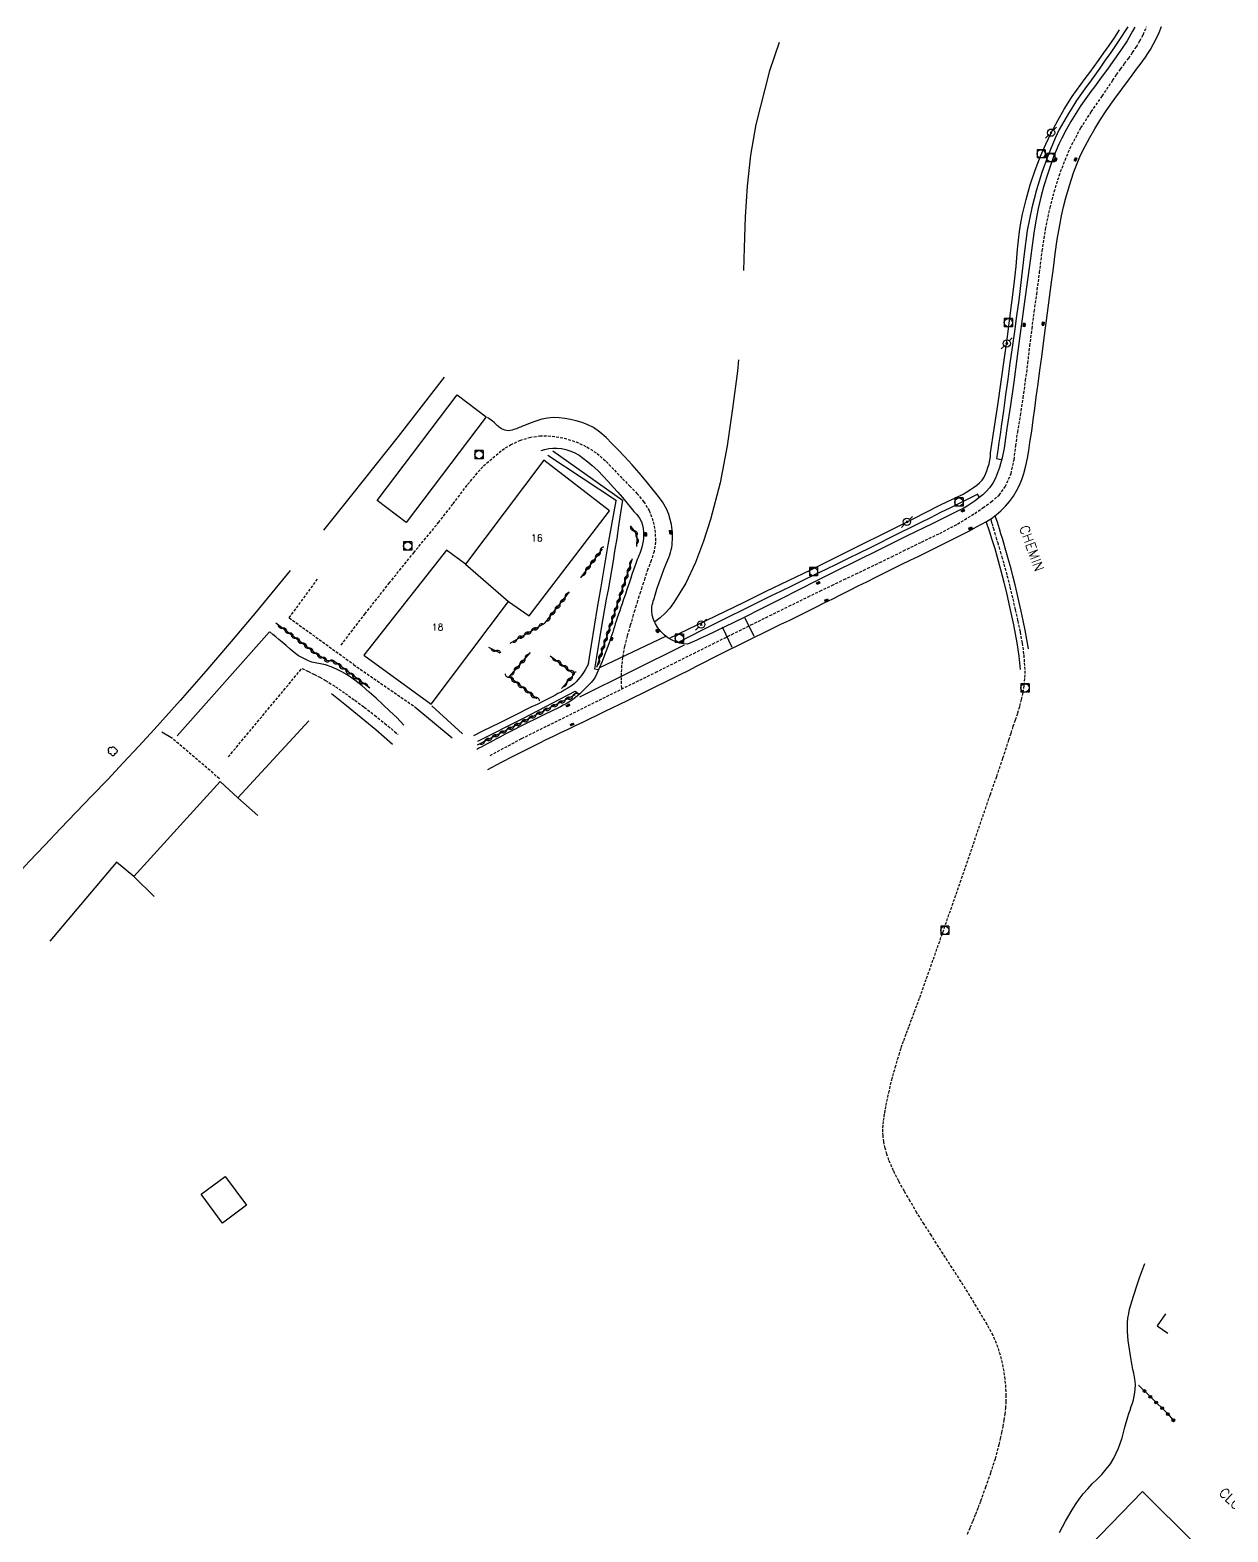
# Model space of a CAD drawing. Header units: millimetres. Extents: x 159000 to 160002, y 156999 to 158000.
# Drawn here: x 159147.3 to 159365.5, y 157201 to 157474.6 of the extents above; entities that cross this region are included whole.
import ezdxf
from ezdxf.enums import TextEntityAlignment as Align

# ---------------------------------------------------------------- set-up
doc = ezdxf.new("R2010")
doc.units = ezdxf.units.MM
doc.linetypes.add('DASHED', pattern=[0.75, 0.5, -0.25])
doc.layers.get('0').update_dxf_attribs({"linetype": 'CONTINUOUS'})
for name, color, linetype in [('W0001', 6, 'DASHED'), ('W0008', 7, 'CONTINUOUS'), ('W0014', 7, 'CONTINUOUS'), ('W0016', 2, 'CONTINUOUS'), ('W0020', 2, 'CONTINUOUS'), ('W0070', 7, 'DASHED'), ('W0071', 7, 'CONTINUOUS'), ('W0101', 7, 'CONTINUOUS'), ('W0104', 1, 'CONTINUOUS'), ('W0112', 1, 'DASHED'), ('W0211', 2, 'CONTINUOUS'), ('W0214', 2, 'CONTINUOUS'), ('W0300', 7, 'CONTINUOUS'), ('W0310', 3, 'CONTINUOUS'), ('W0323', 7, 'CONTINUOUS'), ('W0401', 7, 'CONTINUOUS'), ('W0420', 7, 'CONTINUOUS'), ('W0473', 7, 'CONTINUOUS'), ('W0989', 7, 'CONTINUOUS'), ('W0991', 7, 'CONTINUOUS'), ('W1102', 7, 'CONTINUOUS')]:
    doc.layers.add(name, color=color, linetype=linetype)
doc.styles.get("Standard").update_dxf_attribs({"font": 'romans.shx', "width": 0.85})

# ---------------------------------------------------------------- blocks, each defined once
blk = doc.blocks.new('T401')
for p, q in [((-0.3, 0.3), (0, 0.3)), ((-0.3, -0.25), (-0.3, 0.3)), ((-0.3, 0.15), (0, 0.15)), ((-0.3, 0), (0, 0)), ((0, 0.3), (0, -0.25)), ((-0.3, -0.15), (0, -0.15)), ((-0.3, -0.25), (-0.3, -0.3)), ((-0.3, -0.3), (0, -0.3)), ((0, -0.3), (0, -0.25))]:
    blk.add_line(p, q)
blk = doc.blocks.new('T420')
for p, q in [((0.75, 0.75), (-0.75, 0.75)), ((-0.75, 0.75), (-0.75, -0.75)), ((0.75, 0.75), (0.75, -0.75)), ((0.75, -0.75), (-0.75, -0.75))]:
    blk.add_line(p, q)
blk.add_ellipse((0, 0), major_axis=(-0.53, 0.53), ratio=1, start_param=3.926991, end_param=10.210176)
blk = doc.blocks.new('T300')
for p, q in [((-0.8, 0.51), (-0.86, 0.34)), ((-0.86, 0.34), (-0.86, 0.17)), ((-0.86, 0.17), (-0.74, 0.06)), ((-0.69, 0.63), (-0.8, 0.51)), ((-0.8, -0.06), (-0.74, 0.06)), ((-0.74, 0.06), (-0.69, 0.11)), ((-0.57, 0.69), (-0.69, 0.63)), ((-0.46, 0.69), (-0.57, 0.69)), ((-0.29, 0.63), (-0.46, 0.69)), ((-0.29, 0.63), (-0.17, 0.74)), ((-0.23, 0.57), (-0.29, 0.63)), ((-0.17, 0.74), (-0.06, 0.8)), ((-0.06, 0.8), (0.06, 0.8)), ((0.06, 0.8), (0.23, 0.74)), ((0.23, 0.74), (0.34, 0.63)), ((0.34, 0.63), (0.4, 0.51)), ((0.46, 0.46), (0.34, 0.46)), ((0.4, 0.51), (0.4, 0.46)), ((0.57, 0.4), (0.46, 0.46)), ((0.57, 0.4), (0.69, 0.29)), ((0.69, 0.29), (0.74, 0.17)), ((0.74, 0.06), (0.69, -0.17)), ((0.74, 0.17), (0.74, 0.06)), ((-0.8, -0.17), (-0.8, -0.06)), ((-0.8, -0.23), (-0.8, -0.17)), ((-0.74, -0.34), (-0.8, -0.23)), ((-0.69, -0.4), (-0.74, -0.34)), ((-0.51, -0.46), (-0.69, -0.4)), ((-0.4, -0.46), (-0.51, -0.46)), ((-0.4, -0.46), (-0.34, -0.46)), ((-0.34, -0.46), (-0.34, -0.4)), ((-0.34, -0.51), (-0.34, -0.46)), ((-0.29, -0.63), (-0.34, -0.51)), ((-0.17, -0.74), (-0.29, -0.63)), ((-0.06, -0.8), (-0.17, -0.74)), ((0.06, -0.8), (-0.06, -0.8)), ((0.17, -0.74), (0.06, -0.8)), ((0.23, -0.69), (0.17, -0.74)), ((0.29, -0.46), (0.23, -0.46)), ((0.29, -0.63), (0.23, -0.69)), ((0.46, -0.4), (0.29, -0.46)), ((0.34, -0.51), (0.29, -0.63)), ((0.34, -0.51), (0.34, -0.46)), ((0.57, -0.34), (0.46, -0.4)), ((0.63, -0.29), (0.57, -0.34)), ((0.69, -0.17), (0.63, -0.29))]:
    blk.add_line(p, q)
blk = doc.blocks.new('T473')
for p, q in [((-0.166667, 0.166667), (0.166667, -0.166667)), ((-0.166667, -0.166667), (0.166667, 0.166667)), ((0.500001, 0.500001), (1.000002, 1.000002)), ((-1.000002, -1.000002), (-0.500001, -0.500001))]:
    blk.add_line(p, q)
blk.add_ellipse((0, 0), major_axis=(0.471405, 0.471405), ratio=1, start_param=5.4977871438, end_param=11.780972451)
blk = doc.blocks.new('t310o')
at = {"color": 0, "linetype": 'Continuous'}
for centre, start, end in [((-0.5, 0.38), 216.8699, 323.1304), ((0.5, -0.37), 36.8699, 143.1303)]:
    blk.add_arc(centre, 0.625, start, end, dxfattribs=at)
blk = doc.blocks.new('t323o')
at = {"color": 0, "linetype": 'Continuous'}
for radius in [0.25, 0.15]:
    blk.add_circle((0, 0), radius, dxfattribs=at)

msp = doc.modelspace()

# ---------------------------------------------------------------- linework, layer by layer
at = {"layer": 'W0001'}
for points in [[(159255.03, 157354.53), (159261.27, 157357.61), (159264.74, 157359.33), (159268.2, 157361.05), (159271.67, 157362.78), (159275.13, 157364.5), (159278.6, 157366.22), (159282.07, 157367.93), (159285.54, 157369.64), (159289.01, 157371.35), (159291.18, 157372.4), (159293.36, 157373.44), (159295.54, 157374.48), (159297.72, 157375.51), (159299.9, 157376.55), (159302.07, 157377.59), (159304.24, 157378.65), (159306.4, 157379.73), (159309.68, 157381.33), (159312.99, 157382.91), (159316.24, 157384.61), (159319.36, 157386.55), (159320.87, 157387.57), (159322.38, 157388.65), (159323.79, 157389.9), (159324.93, 157391.41), (159325.98, 157393.78), (159326.53, 157396.33), (159326.84, 157398.87), (159327.19, 157401.33), (159327.73, 157404.46), (159328.2, 157407.61), (159328.64, 157410.75), (159329.04, 157413.9), (159329.42, 157417.05), (159329.81, 157420.2), (159330.22, 157423.35), (159330.66, 157426.5), (159331.18, 157430.42), (159331.67, 157434.37), (159332.26, 157438.3), (159333.08, 157442.2), (159333.86, 157445.14), (159334.76, 157448.06), (159335.81, 157450.93), (159337.04, 157453.73), (159338.7, 157456.79), (159340.6, 157459.72), (159342.58, 157462.58), (159344.51, 157465.45), (159345.21, 157466.48), (159345.93, 157467.5), (159346.67, 157468.5), (159347.41, 157469.5), (159348.13, 157470.53), (159348.82, 157471.57), (159349.46, 157472.65), (159350.04, 157473.76), (159350.66, 157475.2)], [(159203.98, 157362.55), (159208.31, 157368.22), (159212.72, 157373.82), (159217.19, 157379.38), (159221.72, 157384.88), (159224.38, 157388.29), (159227.01, 157391.82), (159229.9, 157395.2), (159233.28, 157398.08), (159234.85, 157399.05), (159236.52, 157399.84), (159238.3, 157400.4), (159240.14, 157400.67), (159242.39, 157400.64), (159244.6, 157400.26), (159246.72, 157399.58), (159248.75, 157398.67), (159250.6, 157397.47), (159252.24, 157396.01), (159253.74, 157394.43), (159255.21, 157392.86), (159256.53, 157391.54), (159257.85, 157390.19), (159259.07, 157388.72), (159260.06, 157387.08), (159260.61, 157385.71), (159260.99, 157384.28), (159261.19, 157382.82), (159261.21, 157381.34), (159260.97, 157379.63), (159260.45, 157377.97), (159259.83, 157376.36), (159259.28, 157374.76), (159259.03, 157373.93), (159258.76, 157373.09), (159258.49, 157372.26), (159258.22, 157371.43), (159257.95, 157370.59), (159257.69, 157369.76), (159257.44, 157368.92), (159257.19, 157368.08), (159256.64, 157366.16), (159256.08, 157364.24), (159255.58, 157362.29), (159255.22, 157360.31), (159255.06, 157358.87), (159254.97, 157357.43), (159254.96, 157355.97), (159255.03, 157354.53)], [(159183.44, 157342.19), (159196.83, 157358.29), (159197.93, 157357.8), (159199.02, 157357.27), (159200.09, 157356.71), (159201.13, 157356.11), (159202.96, 157354.97), (159204.73, 157353.76), (159206.48, 157352.51), (159208.2, 157351.23), (159210.07, 157349.78), (159211.92, 157348.3), (159213.73, 157346.78), (159214.38, 157346.26)], [(159231.12, 157342.45), (159236.87, 157345.54), (159255.03, 157354.53)]]:
    msp.add_lwpolyline(points, dxfattribs=at)
at = {"layer": 'W0008'}
for points in [[(159230.7, 157339.88), (159233.2, 157341.25), (159235.29, 157342.32), (159237.38, 157343.38), (159238.69, 157344.05), (159240.02, 157344.7), (159241.34, 157345.35), (159242.67, 157345.99), (159244, 157346.62), (159245.34, 157347.25), (159246.67, 157347.89), (159247.99, 157348.53), (159252.07, 157350.51), (159256.14, 157352.48), (159260.21, 157354.46), (159264.27, 157356.46), (159265.75, 157357.2), (159267.23, 157357.95), (159268.7, 157358.7), (159270.17, 157359.45), (159271.65, 157360.21), (159273.12, 157360.96), (159274.6, 157361.7), (159276.08, 157362.44), (159277.67, 157363.23), (159279.27, 157364.02), (159280.87, 157364.79), (159282.47, 157365.57), (159284.07, 157366.34), (159285.67, 157367.12), (159287.27, 157367.9), (159288.86, 157368.68), (159290.41, 157369.45), (159291.96, 157370.23), (159293.51, 157371), (159295.06, 157371.78), (159296.6, 157372.56), (159298.15, 157373.34), (159299.7, 157374.11), (159301.25, 157374.89), (159302.83, 157375.67), (159304.42, 157376.45), (159306, 157377.23), (159307.59, 157378), (159309.17, 157378.78), (159310.76, 157379.56), (159312.34, 157380.34), (159313.92, 157381.13), (159315.38, 157381.85), (159316.83, 157382.57), (159318.28, 157383.31), (159319.71, 157384.08), (159320.62, 157384.58), (159321.54, 157385.08), (159322.43, 157385.63), (159323.27, 157386.26), (159324.14, 157387.02), (159324.96, 157387.85), (159325.72, 157388.73), (159326.4, 157389.67), (159326.99, 157390.65), (159327.5, 157391.68), (159327.94, 157392.73), (159328.32, 157393.81), (159328.7, 157395.19), (159328.98, 157396.61), (159329.2, 157398.03), (159329.43, 157399.44), (159329.75, 157401.5), (159330.03, 157403.57), (159330.3, 157405.64), (159330.57, 157407.7), (159330.91, 157410.17), (159331.25, 157412.64), (159331.58, 157415.1), (159331.91, 157417.57), (159332.09, 157418.95), (159332.27, 157420.34), (159332.45, 157421.72), (159332.63, 157423.11), (159332.81, 157424.49), (159333, 157425.88), (159333.18, 157427.26), (159333.37, 157428.65), (159333.71, 157431.25), (159334.04, 157433.86), (159334.41, 157436.47), (159334.85, 157439.07), (159335.18, 157440.74), (159335.55, 157442.4), (159335.97, 157444.06), (159336.43, 157445.7), (159336.92, 157447.25), (159337.44, 157448.78), (159338.02, 157450.3), (159338.66, 157451.79), (159339.45, 157453.43), (159340.31, 157455.03), (159341.22, 157456.6), (159342.17, 157458.15), (159343.45, 157460.09), (159344.79, 157461.98), (159346.17, 157463.85), (159347.53, 157465.73), (159348.01, 157466.4), (159348.51, 157467.05), (159349, 157467.7), (159349.5, 157468.35), (159349.98, 157469.01), (159350.46, 157469.68), (159350.92, 157470.36), (159351.35, 157471.06), (159351.94, 157472.07), (159352.48, 157473.11), (159352.98, 157474.17), (159353.41, 157475.26)], [(159348.52, 157475.12), (159348.12, 157474.38), (159347.1, 157472.63), (159345.98, 157470.94), (159344.81, 157469.29), (159343.64, 157467.64), (159343.03, 157466.78), (159342.41, 157465.94), (159341.78, 157465.1), (159341.15, 157464.26), (159340.51, 157463.43), (159339.89, 157462.58), (159339.28, 157461.73), (159338.69, 157460.86), (159337.76, 157459.41), (159336.86, 157457.95), (159336.01, 157456.45), (159335.21, 157454.93), (159334.67, 157453.8), (159334.17, 157452.65), (159333.71, 157451.49), (159333.28, 157450.31), (159332.6, 157448.28), (159331.97, 157446.24), (159331.41, 157444.18), (159330.91, 157442.1), (159330.47, 157439.86), (159330.13, 157437.59), (159329.82, 157435.33), (159329.51, 157433.07), (159329.26, 157431.3), (159329.02, 157429.53), (159328.78, 157427.76), (159328.55, 157425.99), (159328.31, 157424.22), (159328.08, 157422.45), (159327.85, 157420.68), (159327.61, 157418.91), (159327.03, 157414.69), (159326.47, 157410.47), (159325.87, 157406.25), (159325.22, 157402.04), (159324.96, 157400.25), (159324.7, 157398.45), (159324.38, 157396.66), (159323.9, 157394.91), (159323.54, 157393.93), (159323.13, 157392.98), (159322.64, 157392.05), (159322.05, 157391.19), (159321.47, 157390.52), (159320.83, 157389.93), (159320.14, 157389.38), (159319.45, 157388.86), (159318.74, 157388.36), (159318.01, 157387.89), (159317.25, 157387.45), (159316.48, 157387.05)], [(159267.06, 157362.7), (159266.33, 157362.76), (159265.61, 157362.9), (159264.92, 157363.13), (159264.25, 157363.43), (159263.5, 157363.89), (159262.8, 157364.42), (159262.18, 157365.04), (159261.64, 157365.73), (159261.21, 157366.45), (159260.88, 157367.22), (159260.65, 157368.02), (159260.54, 157368.85), (159260.54, 157369.2), (159260.57, 157369.54), (159260.63, 157369.88), (159260.72, 157370.21), (159260.82, 157370.54), (159260.92, 157370.86), (159261.02, 157371.18), (159261.12, 157371.5), (159261.49, 157372.72), (159261.9, 157373.93), (159262.33, 157375.13), (159262.76, 157376.33), (159262.93, 157376.77), (159263.11, 157377.21), (159263.3, 157377.65), (159263.49, 157378.09), (159263.67, 157378.53), (159263.84, 157378.98), (159263.98, 157379.44), (159264.1, 157379.91), (159264.18, 157380.36), (159264.24, 157380.81), (159264.29, 157381.27), (159264.32, 157381.73), (159264.33, 157382.18), (159264.33, 157382.64), (159264.31, 157383.1), (159264.27, 157383.56), (159264.13, 157384.51), (159263.93, 157385.45), (159263.64, 157386.37), (159263.27, 157387.26), (159262.48, 157388.66), (159261.54, 157389.95), (159260.53, 157391.18), (159259.52, 157392.4), (159258.27, 157393.92), (159256.98, 157395.4), (159255.65, 157396.86), (159254.28, 157398.27), (159253.26, 157399.31), (159252.23, 157400.35), (159251.12, 157401.33), (159249.91, 157402.17), (159248.92, 157402.69), (159247.88, 157403.1), (159246.81, 157403.42), (159245.73, 157403.68), (159244.71, 157403.85), (159243.67, 157403.96), (159242.63, 157403.99), (159241.59, 157403.91), (159240.5, 157403.69), (159239.45, 157403.35), (159238.42, 157402.96), (159237.4, 157402.58), (159237.15, 157402.49), (159236.91, 157402.39), (159236.66, 157402.28), (159236.42, 157402.18), (159236.18, 157402.07), (159235.93, 157401.98), (159235.68, 157401.89), (159235.43, 157401.81), (159235.11, 157401.73), (159234.79, 157401.66), (159234.46, 157401.62), (159234.12, 157401.63), (159233.8, 157401.7), (159233.49, 157401.83), (159233.2, 157401.98), (159232.92, 157402.15), (159232.77, 157402.25), (159232.62, 157402.36), (159232.48, 157402.48), (159232.35, 157402.61), (159232.22, 157402.74), (159232.09, 157402.86), (159231.96, 157402.99), (159231.82, 157403.11), (159231.53, 157403.34), (159231.23, 157403.58), (159230.93, 157403.8), (159230.63, 157404.03)], [(159240.38, 157397.99), (159241.08, 157398.21), (159241.8, 157398.36), (159242.53, 157398.44), (159243.27, 157398.44), (159244.08, 157398.36), (159244.88, 157398.18), (159245.65, 157397.93), (159246.4, 157397.62), (159247.3, 157397.13), (159248.14, 157396.55), (159248.93, 157395.92), (159249.7, 157395.27), (159250.72, 157394.34), (159251.68, 157393.36), (159252.61, 157392.35), (159253.53, 157391.34), (159254.37, 157390.4), (159255.21, 157389.46), (159256.02, 157388.49), (159256.82, 157387.52), (159257.31, 157386.92), (159257.82, 157386.32), (159258.29, 157385.68), (159258.66, 157384.99), (159258.86, 157384.4), (159258.98, 157383.8), (159259.04, 157383.19), (159259.06, 157382.58), (159259.04, 157382.02), (159258.97, 157381.47), (159258.86, 157380.92), (159258.73, 157380.39), (159258.62, 157380), (159258.49, 157379.63), (159258.36, 157379.26), (159258.21, 157378.89), (159258.06, 157378.53), (159257.91, 157378.16), (159257.76, 157377.8), (159257.63, 157377.43), (159257.39, 157376.75), (159257.16, 157376.08), (159256.93, 157375.4), (159256.71, 157374.72), (159256.48, 157374.04), (159256.26, 157373.36), (159256.03, 157372.69), (159255.81, 157372.01), (159255.59, 157371.37), (159255.37, 157370.73), (159255.15, 157370.09), (159254.93, 157369.45), (159254.71, 157368.81), (159254.49, 157368.17), (159254.27, 157367.53), (159254.06, 157366.89), (159253.9, 157366.4), (159253.74, 157365.9), (159253.58, 157365.41), (159253.43, 157364.92), (159253.27, 157364.43), (159253.11, 157363.94), (159252.95, 157363.45), (159252.78, 157362.96), (159252.37, 157361.83), (159251.95, 157360.7), (159251.5, 157359.58), (159251.03, 157358.47), (159250.8, 157357.93), (159250.55, 157357.39), (159250.29, 157356.86), (159249.97, 157356.35), (159249.51, 157355.74), (159248.99, 157355.17), (159248.45, 157354.63), (159247.89, 157354.11), (159247.42, 157353.67), (159246.94, 157353.24), (159246.43, 157352.83), (159245.91, 157352.45), (159245.43, 157352.14), (159244.93, 157351.86), (159244.42, 157351.59), (159243.92, 157351.33), (159243.54, 157351.13), (159243.17, 157350.94), (159242.79, 157350.76), (159242.41, 157350.58)], [(159316.48, 157387.05), (159311.72, 157384.72), (159306.95, 157382.38), (159302.19, 157380.04), (159297.43, 157377.69), (159294.06, 157376.01), (159290.69, 157374.32), (159287.33, 157372.63), (159283.97, 157370.93), (159280.6, 157369.23), (159277.23, 157367.55), (159273.84, 157365.9), (159270.45, 157364.26), (159269.61, 157363.87), (159268.76, 157363.48), (159267.91, 157363.1), (159267.05, 157362.73)], [(159190.96, 157364.98), (159174.09, 157346.02)], [(159215.42, 157347.99), (159214.1, 157349.39), (159212.84, 157350.54), (159211.61, 157351.7), (159210.37, 157352.86), (159209.1, 157354.01), (159207.8, 157355.12), (159206.45, 157356.16), (159205.05, 157357.13), (159204.11, 157357.68), (159203.14, 157358.16), (159202.15, 157358.58), (159201.13, 157358.95), (159200.83, 157359.03), (159200.52, 157359.1), (159200.21, 157359.15), (159199.89, 157359.2), (159199.58, 157359.24), (159199.27, 157359.3), (159198.96, 157359.37), (159198.66, 157359.45), (159198.02, 157359.69), (159197.4, 157359.97), (159196.8, 157360.28), (159196.21, 157360.63), (159195.42, 157361.2), (159194.67, 157361.83), (159193.94, 157362.48), (159193.21, 157363.12), (159192.65, 157363.58), (159192.1, 157364.05), (159191.55, 157364.51), (159190.99, 157364.98)], [(159242.41, 157350.58), (159240.91, 157349.86), (159239.42, 157349.13), (159237.93, 157348.39), (159236.44, 157347.64), (159235.58, 157347.2), (159234.73, 157346.75), (159233.87, 157346.3), (159233.02, 157345.84), (159232.16, 157345.39), (159231.31, 157344.93), (159230.45, 157344.49), (159229.59, 157344.05), (159229.08, 157343.77), (159228.68, 157343.51)]]:
    msp.add_lwpolyline(points, dxfattribs=at)
at = {"layer": 'W0014'}
for points in [[(159322.26, 157397.61), (159322.92, 157401.94), (159323.56, 157406.26), (159324.18, 157410.58), (159324.79, 157414.91), (159325.25, 157418.26), (159325.7, 157421.62), (159326.14, 157424.97), (159326.57, 157428.33), (159326.75, 157429.92), (159326.9, 157431.52), (159327.04, 157433.11), (159327.18, 157434.71), (159327.33, 157436.3), (159327.52, 157437.9), (159327.76, 157439.48), (159328.06, 157441.06), (159328.71, 157443.76), (159329.48, 157446.42), (159330.37, 157449.05), (159331.36, 157451.63), (159332.31, 157453.84), (159333.35, 157456), (159334.48, 157458.12), (159335.68, 157460.2), (159336.39, 157461.35), (159337.14, 157462.48), (159337.91, 157463.59), (159338.7, 157464.68), (159339.5, 157465.77), (159340.31, 157466.85), (159341.1, 157467.94), (159341.88, 157469.05), (159342.85, 157470.43), (159343.84, 157471.81), (159344.81, 157473.21), (159345.71, 157474.65)], [(159347.22, 157475.19), (159346.65, 157474.3), (159346.08, 157473.41), (159345.13, 157471.95), (159344.14, 157470.51), (159343.14, 157469.09), (159342.14, 157467.66), (159341.55, 157466.81), (159340.94, 157465.97), (159340.33, 157465.14), (159339.72, 157464.3), (159339.11, 157463.46), (159338.51, 157462.61), (159337.93, 157461.76), (159337.37, 157460.89), (159336.47, 157459.43), (159335.59, 157457.96), (159334.77, 157456.46), (159334.02, 157454.92), (159332.74, 157451.83), (159331.6, 157448.68), (159330.6, 157445.48), (159329.76, 157442.24), (159328.94, 157438.07), (159328.37, 157433.85), (159327.91, 157429.63), (159327.39, 157425.42), (159326.99, 157422.54), (159326.59, 157419.66), (159326.19, 157416.78), (159325.79, 157413.89), (159325.4, 157411.01), (159325, 157408.13), (159324.59, 157405.24), (159324.19, 157402.36), (159323.98, 157400.9), (159323.77, 157399.44), (159323.55, 157397.98), (159323.33, 157396.52)], [(159242.55, 157397.93), (159255.2, 157388.96)], [(159254.1, 157388.83), (159241.62, 157397.12)], [(159263.79, 157363.79), (159267.19, 157365.44), (159270.59, 157367.09), (159273.98, 157368.74), (159277.38, 157370.39), (159281.41, 157372.36), (159285.45, 157374.32), (159289.49, 157376.29), (159293.52, 157378.28), (159298.4, 157380.7), (159303.27, 157383.13), (159308.14, 157385.58), (159313.01, 157388.03), (159314.42, 157388.71), (159315.85, 157389.38), (159317.26, 157390.08), (159318.61, 157390.89), (159319.17, 157391.27), (159319.73, 157391.67), (159320.25, 157392.12), (159320.71, 157392.63), (159321.07, 157393.16), (159321.35, 157393.72), (159321.58, 157394.3), (159321.78, 157394.89), (159321.97, 157395.56), (159322.11, 157396.25), (159322.21, 157396.94), (159322.26, 157397.64)], [(159323.33, 157396.52), (159324.21, 157396.36)], [(159319.93, 157390.05), (159318.23, 157389.21), (159316.53, 157388.37), (159314.83, 157387.53), (159313.14, 157386.69), (159311.29, 157385.77), (159309.44, 157384.85), (159307.59, 157383.92), (159305.74, 157382.99), (159303.89, 157382.07), (159302.04, 157381.14), (159300.19, 157380.22), (159298.33, 157379.31), (159296.3, 157378.31), (159294.27, 157377.32), (159292.24, 157376.33), (159290.2, 157375.35), (159288.17, 157374.37), (159286.14, 157373.38), (159284.11, 157372.39), (159282.08, 157371.39), (159277.92, 157369.34), (159273.76, 157367.27), (159269.61, 157365.2), (159265.47, 157363.11)], [(159320.2, 157389.55), (159319.9, 157390.07)], [(159249.03, 157359.16), (159249.57, 157362.58), (159250.12, 157366), (159250.68, 157369.41), (159251.25, 157372.82), (159251.93, 157376.83), (159252.63, 157380.83), (159253.34, 157384.83), (159254.07, 157388.82)], [(159255.2, 157388.96), (159254.87, 157386.63), (159254.52, 157384.3), (159254.16, 157381.98), (159253.79, 157379.66), (159253.5, 157377.91), (159253.2, 157376.15), (159252.89, 157374.4), (159252.58, 157372.65), (159252.27, 157370.9), (159251.96, 157369.15), (159251.65, 157367.39), (159251.35, 157365.64), (159251.04, 157363.78), (159250.74, 157361.93), (159250.44, 157360.07), (159250.15, 157358.21)], [(159249.03, 157359.16), (159248.74, 157358.61), (159248.43, 157358.07), (159248.09, 157357.55), (159247.74, 157357.04), (159247.43, 157356.63), (159247.11, 157356.24), (159246.77, 157355.85), (159246.4, 157355.5), (159246.1, 157355.26), (159245.78, 157355.05), (159245.46, 157354.85), (159245.13, 157354.66), (159244.58, 157354.33), (159244.02, 157354.01), (159243.45, 157353.71), (159242.89, 157353.4), (159241.81, 157352.84), (159240.73, 157352.29), (159239.65, 157351.76), (159238.55, 157351.23)], [(159250.15, 157358.21), (159250.76, 157358.1)], [(159228.87, 157345.07), (159237.07, 157349.19), (159246.61, 157354.17), (159247.35, 157353.6)], [(159202.23, 157353.71), (159204.95, 157351.57), (159207.64, 157349.38), (159210.29, 157347.15), (159213.33, 157344.53)], [(159217.41, 157351.31), (159224.21, 157345.67)], [(159220.47, 157351.52), (159226.09, 157346.41)], [(159238.55, 157351.23), (159235.65, 157349.79), (159232.75, 157348.36), (159229.85, 157346.92), (159228.07, 157346.04)]]:
    msp.add_lwpolyline(points, dxfattribs=at)
at = {"layer": 'W0016'}
for points in [[(159275.18, 157362.14), (159273.46, 157365.84)], [(159277.51, 157367.55), (159279.13, 157364.19)]]:
    msp.add_lwpolyline(points, dxfattribs=at)
at = {"layer": 'W0020'}
for points in [[(159247.44, 157353.14), (159266.54, 157362.59)], [(159263.03, 157364.15), (159251.03, 157358.42)]]:
    msp.add_lwpolyline(points, dxfattribs=at)
at = {"layer": 'W0070'}
msp.add_lwpolyline([(159318.06, 157200.61), (159318.56, 157201.81), (159319.06, 157203.01), (159319.55, 157204.22), (159320.03, 157205.43), (159320.48, 157206.65), (159321.4, 157209.19), (159322.3, 157211.74), (159323.12, 157214.32), (159323.82, 157216.94), (159324.07, 157218.03), (159324.31, 157219.12), (159324.53, 157220.22), (159324.73, 157221.32), (159324.9, 157222.43), (159325.02, 157223.55), (159325.1, 157224.67), (159325.11, 157225.79), (159325, 157228.04), (159324.72, 157230.27), (159324.25, 157232.47), (159323.61, 157234.62), (159322.73, 157236.76), (159321.63, 157238.8), (159320.44, 157240.77), (159319.26, 157242.73), (159318.49, 157244.03), (159317.69, 157245.31), (159316.89, 157246.58), (159316.07, 157247.84), (159315.25, 157249.1), (159314.43, 157250.36), (159313.61, 157251.63), (159312.8, 157252.9), (159311.48, 157254.98), (159310.15, 157257.05), (159308.84, 157259.14), (159307.59, 157261.26), (159306.55, 157263.08), (159305.52, 157264.91), (159304.56, 157266.78), (159303.74, 157268.72), (159303.37, 157269.81), (159303.05, 157270.92), (159302.81, 157272.05), (159302.67, 157273.2), (159302.65, 157273.89), (159302.66, 157274.58), (159302.71, 157275.27), (159302.78, 157275.96), (159302.88, 157276.64), (159302.99, 157277.31), (159303.11, 157277.99), (159303.23, 157278.67), (159303.7, 157281.01), (159304.26, 157283.33), (159304.9, 157285.62), (159305.58, 157287.91), (159306, 157289.23), (159306.45, 157290.55), (159306.92, 157291.85), (159307.41, 157293.16), (159307.9, 157294.45), (159308.39, 157295.75), (159308.88, 157297.05), (159309.36, 157298.36), (159310.6, 157301.83), (159311.83, 157305.31), (159313.05, 157308.8), (159314.27, 157312.28), (159315.98, 157317.2), (159317.68, 157322.12), (159319.37, 157327.05), (159321.06, 157331.98), (159322.21, 157335.31), (159323.37, 157338.63), (159324.51, 157341.97), (159325.6, 157345.32), (159325.99, 157346.54), (159326.39, 157347.76), (159326.8, 157348.97), (159327.2, 157350.19), (159327.58, 157351.43), (159327.91, 157352.67), (159328.19, 157353.93), (159328.39, 157355.21), (159328.52, 157356.64), (159328.53, 157358.08), (159328.45, 157359.51), (159328.33, 157360.93), (159328.05, 157362.98), (159327.68, 157365), (159327.24, 157367.02), (159326.79, 157369.02), (159326.31, 157371.14), (159325.8, 157373.24), (159325.26, 157375.34), (159324.7, 157377.43), (159324.45, 157378.31), (159324.2, 157379.18), (159323.94, 157380.05), (159323.67, 157380.92), (159323.41, 157381.79), (159323.14, 157382.66), (159322.89, 157383.53), (159322.64, 157384.4), (159322.56, 157384.66), (159322.5, 157384.92), (159322.43, 157385.18), (159322.36, 157385.44)], dxfattribs=at)
at = {"layer": 'W0071'}
for points in [[(159321.46, 157384.95), (159322, 157383.37), (159322.51, 157381.77), (159323, 157380.17), (159323.47, 157378.55), (159324.08, 157376.3), (159324.65, 157374.04), (159325.19, 157371.77), (159325.71, 157369.5), (159326.08, 157367.87), (159326.43, 157366.25), (159326.76, 157364.61), (159327.05, 157362.98), (159327.24, 157361.77), (159327.39, 157360.56), (159327.53, 157359.35), (159327.64, 157358.14)], [(159329.15, 157361.86), (159328.85, 157363.58), (159328.54, 157365.3), (159328.21, 157367.02), (159327.85, 157368.73), (159327.49, 157370.34), (159327.12, 157371.95), (159326.72, 157373.55), (159326.32, 157375.15), (159325.99, 157376.42), (159325.64, 157377.69), (159325.29, 157378.96), (159324.93, 157380.23), (159324.68, 157381.1), (159324.42, 157381.98), (159324.15, 157382.85), (159323.88, 157383.72), (159323.69, 157384.33), (159323.5, 157384.93), (159323.3, 157385.53), (159323.1, 157386.14)]]:
    msp.add_lwpolyline(points, dxfattribs=at)
at = {"layer": 'W0101'}
for points in [[(159234.45, 157370.47), (159238.23, 157367.88), (159252.85, 157387.02), (159240.88, 157396.25), (159226.6, 157377.32)], [(159226.6, 157377.32), (159223.17, 157379.88), (159208.12, 157360.73), (159220.37, 157351.78), (159234.45, 157370.47)], [(159198.08, 157348.73), (159185.18, 157334.76)], [(159185.18, 157334.76), (159181.93, 157337.68), (159166.21, 157320.4)], [(159166.21, 157320.4), (159163.09, 157323.01), (159150.92, 157308.62)], [(159354.14, 157240.75), (159352.6, 157238.56), (159354.55, 157237.2)], [(159369.49, 157189.19), (159359.42, 157198.92), (159349.9, 157208.33), (159340.35, 157198.43), (159350.31, 157188.86), (159359.68, 157179.41), (159353.54, 157173.3), (159355.96, 157171)]]:
    msp.add_lwpolyline(points, dxfattribs=at)
at = {"layer": 'W0104'}
for points in [[(159230.42, 157404.13), (159215.83, 157384.89), (159210.52, 157388.92), (159225.12, 157408.15)], [(159182.4, 157257.27), (159178.5, 157262.51), (159182.84, 157265.74), (159186.74, 157260.5)]]:
    msp.add_lwpolyline(points, close=True, dxfattribs=at)
at = {"layer": 'W0112'}
for points in [[(159194.52, 157367.52), (159199.73, 157374.63)], [(159194.52, 157367.52), (159206.23, 157359.08)], [(159206.23, 157359.03), (159217.41, 157351.31)], [(159181.81, 157338.22), (159173.27, 157345.53)]]:
    msp.add_lwpolyline(points, dxfattribs=at)
at = {"layer": 'W0211'}
for points in [[(159283.78, 157472.35), (159282.01, 157467.18), (159279.49, 157457.37), (159278.52, 157451.8), (159277.91, 157446.18), (159277.56, 157440.55), (159277.38, 157434.92), (159277.28, 157430.79)], [(159276.37, 157414.53), (159276.17, 157412.48), (159275.28, 157405.67), (159274.28, 157398.86), (159272.99, 157392.09), (159271.23, 157385.42), (159269.95, 157381.49), (159268.49, 157377.62), (159266.73, 157373.86), (159264.59, 157370.29), (159263.84, 157369.3), (159263, 157368.37), (159262.08, 157367.53), (159261.08, 157366.77)], [(159334.78, 157200.89), (159335.34, 157201.92), (159335.91, 157202.95), (159336.49, 157203.98), (159337.09, 157204.99), (159337.71, 157205.99), (159338.38, 157206.96), (159339.12, 157207.93), (159339.94, 157208.85), (159340.78, 157209.73), (159341.64, 157210.6), (159342.49, 157211.48), (159343.31, 157212.4), (159344.07, 157213.38), (159344.73, 157214.43), (159345.58, 157216.24), (159346.2, 157218.14), (159346.71, 157220.06), (159347.24, 157221.95), (159347.44, 157222.58), (159347.65, 157223.2), (159347.87, 157223.82), (159348.07, 157224.45), (159348.26, 157225.08), (159348.42, 157225.72), (159348.54, 157226.38), (159348.61, 157227.04), (159348.62, 157227.76), (159348.56, 157228.48), (159348.46, 157229.19), (159348.33, 157229.9), (159348.18, 157230.59), (159348.03, 157231.29), (159347.9, 157231.99), (159347.79, 157232.69), (159347.57, 157234.29), (159347.33, 157235.89), (159347.17, 157237.51), (159347.18, 157239.14), (159347.27, 157239.96), (159347.41, 157240.77), (159347.58, 157241.57), (159347.79, 157242.36), (159348.02, 157243.14), (159348.27, 157243.92), (159348.53, 157244.69), (159348.79, 157245.46), (159349.46, 157247.44), (159350.15, 157249.42), (159350.37, 157249.92)]]:
    msp.add_lwpolyline(points, dxfattribs=at)
at = {"layer": 'W0214'}
msp.add_lwpolyline([(159173.27, 157345.53), (159171.35, 157346.71)], dxfattribs=at)
at = {"layer": 'W0300'}
for points in [[(159222.72, 157411.39), (159214.34, 157400.57), (159205.86, 157389.84), (159200.74, 157383.51)], [(159194.72, 157376.12), (159188.56, 157368.65), (159183.98, 157363.21), (159179.35, 157357.82), (159174.66, 157352.48), (159169.92, 157347.18), (159167.13, 157344.13), (159164.31, 157341.1), (159161.46, 157338.1), (159158.6, 157335.1), (159155.74, 157332.12), (159152.88, 157329.13), (159150.03, 157326.13), (159147.19, 157323.12), (159143.82, 157319.5), (159140.46, 157315.88), (159137.11, 157312.25), (159133.76, 157308.62)]]:
    msp.add_lwpolyline(points, dxfattribs=at)
at = {"layer": 'W0310'}
for points in [[(159257.84, 157380.54), (159257.91, 157382.22), (159257.5, 157383.16), (159256.66, 157384.26)], [(159247.61, 157374.81), (159251.55, 157380.07)], [(159250.52, 157358.51), (159257.06, 157378.36)], [(159241.1, 157366.54), (159245.58, 157372.25)], [(159209.18, 157354.71), (159202.8, 157359.48), (159201.36, 157359.77), (159199.49, 157360.91), (159192.11, 157366.56)], [(159234.74, 157362.88), (159241.07, 157366.53)], [(159230.82, 157362.18), (159232.88, 157361.17)], [(159239.6, 157352.78), (159234.56, 157356.78), (159238.48, 157361.23)], [(159242.07, 157360.59), (159246.48, 157357.27)], [(159246.48, 157357.3), (159244.09, 157354.67)], [(159246.61, 157353.47), (159228.78, 157344.34)]]:
    msp.add_lwpolyline(points, dxfattribs=at)
at = {"layer": 'W0323'}
msp.add_lwpolyline([(159349.2, 157227.71), (159354.29, 157222.75), (159355.65, 157221.22)], dxfattribs=at)
at = {"layer": 'W1102'}
for points in [[(159226.6, 157377.32), (159234.45, 157370.47)], [(159185.18, 157334.76), (159188.81, 157331.51), (159188.81, 157331.51)], [(159166.21, 157320.4), (159169.9, 157316.74)]]:
    msp.add_lwpolyline(points, dxfattribs=at)

# ---------------------------------------------------------------- block references
at = {"layer": 'W0300'}
msp.add_blockref('T300', (159162.42, 157343.2), dxfattribs=at)
at = {"layer": 'W0310'}
for p, rotation in [((159257.32, 157383.39), 127.4247028546395), ((159257.9, 157382.04), 87.6780084700599), ((159250.3, 157378.41), 53.13010235435887), ((159251.2, 157379.61), 53.13010235435887), ((159248.51, 157376.01), 53.13010235435887), ((159249.4, 157377.21), 53.13010235435887), ((159256.15, 157375.6), 71.76441541467068), ((159256.62, 157377.03), 71.76441541467068), ((159255.21, 157372.75), 71.76441541467068), ((159255.68, 157374.18), 71.76441541467068), ((159243.88, 157370.08), 51.8724612606767), ((159244.8, 157371.26), 51.8724612606767), ((159254.27, 157369.91), 71.76441541467068), ((159254.74, 157371.33), 71.76441541467068), ((159242.02, 157367.72), 51.8724612606767), ((159242.95, 157368.9), 51.8724612606767), ((159253.33, 157367.06), 71.76441541467068), ((159253.8, 157368.48), 71.76441541467068), ((159193.3, 157365.65), 142.5482766188339), ((159194.49, 157364.74), 142.5482766188339), ((159237.34, 157364.38), 30.02108307490562), ((159238.64, 157365.13), 30.02108307490562), ((159239.94, 157365.88), 30.02108307490562), ((159252.39, 157364.21), 71.76441541467068), ((159252.86, 157365.63), 71.76441541467068), ((159195.69, 157363.83), 142.5482766188339), ((159196.88, 157362.91), 142.5482766188339), ((159198.07, 157362), 142.5482766188339), ((159232.17, 157361.52), 334.0175217322302), ((159236.04, 157363.63), 30.02108307490562), ((159251.45, 157361.36), 71.76441541467068), ((159251.92, 157362.78), 71.76441541467068), ((159199.26, 157361.09), 142.5482766188339), ((159200.52, 157360.28), 148.6810438600706), ((159201.87, 157359.67), 168.4989038844771), ((159203.24, 157359.15), 143.2178667069009), ((159236.5, 157358.98), 48.58954706834788), ((159237.49, 157360.1), 48.58954706834788), ((159243.27, 157359.69), 323.0242566834395), ((159244.47, 157358.78), 323.0242566834395), ((159250.98, 157359.93), 71.76441541467068), ((159204.44, 157358.25), 143.2178667069009), ((159205.64, 157357.36), 143.2178667069009), ((159206.84, 157356.46), 143.2178667069009), ((159234.62, 157356.73), 141.5532742411272), ((159235.51, 157357.85), 48.58954706834788), ((159245.1, 157355.78), 227.6383341495493), ((159245.67, 157357.88), 323.0242566834395), ((159246.11, 157356.89), 227.6383341495493), ((159208.05, 157355.56), 143.2178667069009), ((159235.79, 157355.8), 141.5532742411272), ((159236.97, 157354.87), 141.5532742411272), ((159238.14, 157353.94), 141.5532742411272), ((159239.32, 157353), 141.5532742411272), ((159242.13, 157351.17), 207.1111228513164), ((159243.47, 157351.86), 207.1111228513164), ((159244.8, 157352.54), 207.1111228513164), ((159246.14, 157353.22), 207.1111228513164), ((159236.79, 157348.44), 207.1111228513164), ((159238.13, 157349.12), 207.1111228513164), ((159239.46, 157349.81), 207.1111228513164), ((159240.8, 157350.49), 207.1111228513164), ((159231.45, 157345.7), 207.1111228513164), ((159232.79, 157346.39), 207.1111228513164), ((159234.12, 157347.07), 207.1111228513164), ((159235.46, 157347.75), 207.1111228513164), ((159230.12, 157345.02), 207.1111228513164)]:
    msp.add_blockref('t310o', p, dxfattribs=dict(at, rotation=rotation))
at = {"layer": 'W0323'}
for p, rotation in [((159350.27, 157226.67), 315.724213842278), ((159351.35, 157225.62), 315.724213842278), ((159352.42, 157224.57), 315.724213842278), ((159353.49, 157223.53), 315.724213842278), ((159354.55, 157222.46), 311.4834127947412), ((159355.54, 157221.33), 311.4834127947412)]:
    msp.add_blockref('t323o', p, dxfattribs=dict(at, rotation=rotation))
at = {"layer": 'W0401'}
for p, rotation in [((159333.95, 157451.04), 159.561596465886), ((159337.87, 157450.99), 337.0933196654141), ((159328.24, 157420.89), 172.3549505926701), ((159331.99, 157421.11), 352.5837490095752), ((159317.14, 157387.16), 118.2948229347195), ((159318.63, 157383.71), 297.9908435444753), ((159259.3, 157382.71), 181.0680316715586), ((159264.1, 157383.15), 4.236865607272961), ((159290.79, 157374.02), 116.7487686349521), ((159292.39, 157370.61), 296.6243958991225), ((159261.7, 157365.24), 37.86060281568177), ((159253.09, 157363.72), 161.4673695084813), ((159245.24, 157351.7), 118.9635257752205), ((159246.06, 157347.95), 295.6067045429798)]:
    msp.add_blockref('T401', p, dxfattribs=dict(at, rotation=rotation))
at = {"layer": 'W0420'}
for p in [(159331.46, 157452.05), (159333.21, 157451.37), (159325.5, 157421.29), (159229.08, 157397.26), (159316.51, 157388.61), (159216.09, 157380.62), (159290, 157375.94), (159265.58, 157363.79), (159328.51, 157354.76), (159313.92, 157310.6)]:
    msp.add_blockref('T420', p, dxfattribs=at)
at = {"layer": 'W0473'}
for p in [(159333.27, 157455.91), (159325.2, 157417.52), (159307.02, 157385), (159269.54, 157366.3)]:
    msp.add_blockref('T473', p, dxfattribs=at)

# ---------------------------------------------------------------- texts
at = {"layer": 'W0989'}
for s, rotation, p in [('CHEMIN', 289.8883, (159327.45, 157383.98)), ('CLOS DES QUATRE VENTS', 316.0926, (159363.7, 157207.96))]:
    msp.add_text(s, height=1.75, rotation=rotation, dxfattribs=at).set_placement(p)
at = {"layer": 'W0991'}
for s, p in [('16', (159239.62, 157382.07)), ('18', (159221.54, 157365.83))]:
    msp.add_text(s, height=1.25, dxfattribs=at).set_placement(p, align=Align.MIDDLE_CENTER)

doc.saveas('drawing.dxf')
